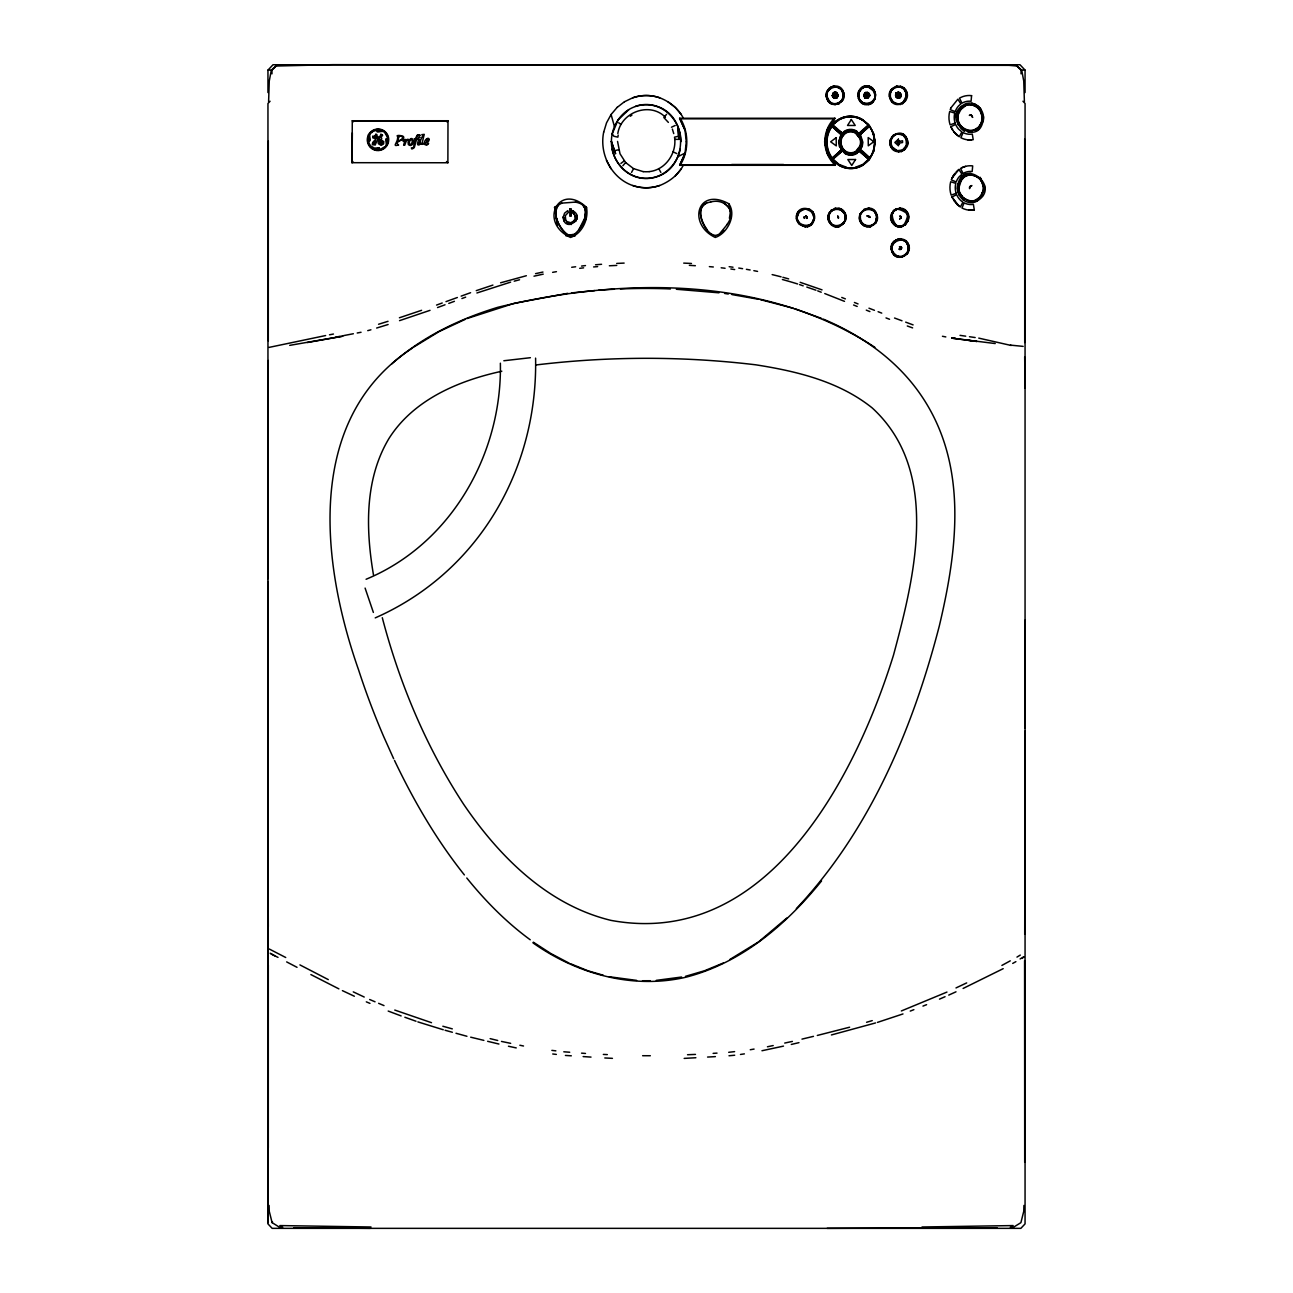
<?xml version="1.0" encoding="UTF-8"?>
<svg xmlns="http://www.w3.org/2000/svg" width="1293" height="1293" viewBox="0 0 1293 1293"><rect width="100%" height="100%" fill="white"/><g stroke="black" fill="none" stroke-linecap="round" stroke-linejoin="round"><path stroke-width="1.5" d="M267.958 1222.645L267.958 581.462M267.958 578.763L268.265 360.505M1025.042 728.007L1025.058 620.187M1025.058 731.143L1024.719 934.257M899.572 95.795C900.51 91.9 893.835 95.714 898.942 93.969L898.942 96.587L899.572 94.761M901.593 248.612C902.74 245.476 896.55 247.383 900.962 246.769L900.946 249.404L901.593 247.577M838.446 217.984C836.684 212.311 838.737 221.459 838.446 216.949L837.816 216.157M268.298 141.179L268.298 340.77M352.924 161.528L351.89 162.692L447.879 162.756L447.992 120.734L352.278 120.75L352.084 162.789L352.342 132.823M806.897 217.903C804.602 211.81 807.058 222.089 806.897 216.868L805.798 215.883M1024.702 1162.294L1024.589 960.602M268.298 965.079L268.298 1147.715M1023.927 1205.448L1023.749 1211.347L1020.904 1222.645L1013.954 1226.96L1010.253 1227.154M268.605 101.727L269.267 81.039L271.304 70.21L275.845 66.04L332.851 64.65L1009.025 65.345L1017.171 66.04L1021.712 70.21L1023.749 81.039L1024.395 101.727M1024.719 342.548L1024.702 139.208M979.512 125.841L983.246 120.992C982.163 114.867 980.029 107.367 973.306 105.299A11.589 11.362 67.7 0 0 966.194 105.299L957.176 112.362C957.176 119.215 959.115 127.829 966.566 130.157A11.605 11.362 63.8 0 0 973.694 130.157L978.3 127.264L983.246 120.992C984.894 113.267 979.771 104.491 971.738 103.23A13.059 12.801 68.1 0 0 965.709 103.715C936.132 118.633 981.807 151.766 983.488 116.645M957.418 189.069C959.212 153.899 1004.839 187.146 975.278 201.999A13.172 12.898 63.6 0 1 967.229 201.999C960.23 199.72 956.173 191.784 957.66 184.721L966.792 173.973L970.801 173.327M530.405 357.708L503.85 360.747M535.593 358.129C537.759 469.472 478.345 572.411 375.229 617.892M500.375 363.188C502.217 453.665 451.241 543.981 366.081 579.264M858.875 134.133L856.709 131.078A11.556 11.459 55.9 0 0 844.604 131.078L842.276 133.195C839.399 129.445 824.013 126.148 838.252 119.683A23.339 23.145 58.1 0 1 862.722 119.683L868.848 125.13L858.875 134.133L856.225 131.773A10.99 10.894 55.8 0 0 844.701 131.773L842.082 134.133M834.211 95.973L836.474 97.945L837.476 96.991L837.929 94.922L836.426 92.627L834.082 95.714L835.149 98.3L836.474 97.945L836.426 92.627C830.542 90.171 831.932 101.404 837.024 97.541M897.811 96.393L899.443 95.472L898.279 92.32L896.421 93.064L897.681 98.236C902.158 99.302 902.045 91.302 897.601 92.401M893.091 149.552C881.874 139.676 901.948 124.742 907.12 139.127C912.034 149.923 894.303 157.487 890.635 145.818C889.762 140.177 893.592 132.791 900.122 134.133C907.912 136.508 892.736 131.336 892.299 137.026A9.132 9.051 64.4 0 0 890.829 145.656C892.671 151.685 901.237 153.317 905.052 148.242A9.148 9.051 64.4 0 0 906.522 139.612L902.87 135.022M907.734 218.533L908.058 214.153C877.333 192.479 899.475 251.731 908.058 214.153C903.645 201.094 884.574 212.23 892.526 222.865C899.863 234.324 915.719 218.937 905.585 210.42M860.96 102.373L858.504 98.656L859.279 92.272L861.413 88.926L866.666 85.839C878.076 85.661 878.4 104.862 866.86 104.765C855.433 104.943 855.126 85.742 866.666 85.839L875.005 91.948C878.707 105.056 857.469 107.998 858.827 94.276M862.576 224.562C851.327 214.654 871.53 199.768 876.719 214.137C881.6 224.982 863.789 232.498 860.12 220.828C856.435 207.72 877.737 204.779 876.395 218.517C875.814 229.491 858.584 227.035 860.443 216.448M844.959 218.501C846.85 206.427 826.97 206.347 828.991 218.485C830.462 230.865 848.661 225.612 845.299 214.121C840.903 201.061 821.734 212.165 829.67 222.832C836.991 234.275 852.976 218.953 842.842 210.387M827.181 94.26L826.857 98.64C830.51 110.309 848.273 102.761 843.408 91.932C839.739 80.263 821.992 87.827 826.857 98.64C824.174 87.294 840.789 81.912 843.941 94.147C843.812 102.551 833.743 107.044 827.859 100.66L827.197 96.312L827.859 100.66L831.076 103.666M603.702 132.031C599.128 153.819 611.314 178.143 632.73 185.546A41.069 40.859 -3.1 0 0 659.64 185.546C669.402 181.683 678.372 174.862 683.221 165.391M611.411 141.616C611.33 126.472 620.802 111.279 635.493 106.511A32.745 32.681 -5.2 0 1 656.957 106.511C671.455 111.602 680.975 126.455 680.991 141.616M899.023 98.236L896.017 97.023L896.421 93.064L898.279 92.32L899.233 94.631M899.589 92.66L899.362 94.89L901.108 94.955L899.071 96.232M905.165 223.883L908.139 220.861L908.591 216.367M872.112 101.678L875.086 98.656L875.539 94.163M890.101 143.604L890.554 139.111M833.84 97.945L834.082 95.714L832.336 95.65L836.426 92.627L836.474 97.945L834.615 96.361M836.248 95.149L836.426 92.627L835.1 92.272M857.97 96.442L858.439 91.948L861.413 88.926M859.57 218.614L860.039 214.121L863.029 211.098M826.324 96.425L826.793 91.932L829.767 88.91M840.789 224.998L844.377 222.849L842.373 223.834L845.363 220.828L845.832 216.335M686.308 141.713L684.999 153.576L679.649 165.294L835.149 165.294L827.504 153.431L824.772 141.713M958.194 120.605L958.258 125.049L958.113 114.818L961.572 108.176M959.309 195.308L957.757 191.235L961.426 179.872M679.649 165.294L685.031 153.431M874.682 96.329L875.005 91.948L872.565 88.231L868.783 86.114L870.383 87.762M895.273 150.004L898.991 151.928L890.635 145.818L890.958 141.438M858.504 98.656L858.859 96.329M844.943 216.448L845.299 214.121M860.12 220.828L860.459 218.501M618.183 135.102L617.876 137.155L613.868 136.25L612.155 133.745M873.632 151.378L875.167 142.311L873.599 133.373L869.559 126.035L859.603 135.038L862.092 142.44M584.662 218.258L586.456 207.3C558.98 181.78 537.985 222.477 570.52 237.459C582.125 233.677 588.945 218.921 586.456 207.3L584.662 218.258L578.698 230.057L586.295 218.695M729.414 218.258L730.351 212.327L728.832 203.761C697.089 186.483 687.278 224.368 715.288 237.459C727.442 233.387 736.8 215.042 728.832 203.761M839.82 138.109L839.028 142.44L841.646 149.713L831.658 158.716L827.617 151.378L826.065 142.44L827.601 133.373L831.512 126.035L841.517 134.925L831.512 126.035M840.87 138.513L840.806 146.238L845.574 151.944A9.94 9.859 52 0 0 855.998 151.944L860.524 146.125M901.237 217.984L899.637 215.979L901.318 217.466L899.637 218.97L901.318 217.466L900.607 216.157M869.914 217.466C861.316 212.957 873.421 219.115 869.203 216.157L867.748 216.157M897.277 142.602C897.294 139.838 902.272 142.133 897.617 141.632L897.617 143.588L897.617 141.632L898.991 141.099M868.282 95.795L866.682 93.791L868.363 95.278L866.666 96.781L868.363 95.278L867.651 93.969M558.301 205.086L554.584 207.3L557.477 225.386C557.154 218.743 552.968 210.743 558.301 205.086L561.776 203.146M806.638 218.355L806.897 216.868M836.183 94.858L836.426 92.627L834.421 92.369M563.247 217.111L564.588 213.151L567.789 210.63L568.387 212.375L565.3 215.64L565.72 220.214L563.247 217.111C564.071 233.467 586.634 217.871 572.492 210.63L571.878 212.375L574.237 214.25L576.759 219.212L570.827 222.768L566.657 221.442L569.065 224.61L563.247 217.111L564.201 221.184M956.335 116.612L957.176 112.362L960.376 109.614M831.658 158.716L841.646 149.713L831.787 158.603L827.746 151.249L826.195 142.311M905.65 100.709L902.53 103.699L907.072 94.195C905.94 80.505 884.735 86.292 890.085 98.672C894.4 111.634 913.521 100.725 905.52 89.96L906.215 96.361M891.103 100.692L889.552 96.458C889.342 87.407 902.369 82.768 905.714 92.304L904.082 88.247L900.316 86.13M896.017 97.023L896.421 93.064L899.055 94.421M895.693 96.393L896.421 93.064L898.57 94.147M897.197 95.472L898.296 94.114M898.053 96.49L897.681 98.236L899.653 97.993M904.841 149.552L901.108 151.653L906.377 145.495L906.102 137.106L906.781 141.454M908.122 249.096C908.753 232.093 883.507 242.276 894.336 255.141C901.043 259.311 908.429 254.155 908.979 246.931C907.831 233.257 886.513 238.995 891.863 251.408C896.194 264.354 915.444 253.525 907.411 242.696M863.966 94.939L865.421 92.643A2.699 2.667 57.2 0 1 867.409 92.385C873.923 95.132 864.096 102.244 863.966 94.939L865.421 92.643L869.559 95.666L864.92 97.557L866.116 98.22M866.795 98.316L864.92 97.557C867.619 97.896 864.096 91.14 869.559 95.666L869.381 94.244M869.058 93.597L869.559 95.666L867.296 96.377L867.506 94.405M836.248 95.44C833.969 93.403 835.585 91.9 836.474 97.945L837.783 96.361M842.632 98.316L843.941 94.147L842.389 89.912M796.569 216.303C797.619 202.581 818.97 208.432 813.863 220.812C809.612 233.742 790.265 222.929 798.056 212.068L805.41 208.933L812.796 212.084C820.069 234.34 785.045 224.998 801.66 209.902M957.757 191.235L959.164 185.093M399.327 136.605C393.912 144.735 407.44 137.898 400.588 135.846A3.556 3.523 -69.6 0 0 400.006 135.862L399.472 136.121M422.132 143.184L424.217 134.327A30.224 29.917 -69.6 0 1 421.841 134.634L422.746 135.539M422.666 135.991C415.247 148.776 427.563 142.602 422.003 144.04A4.59 4.542 -69.6 0 1 422.148 143.184M981.629 194.5L982.89 190.895A13.803 13.512 66.5 0 0 982.793 185.109L980.142 177.254L984.668 189.101L979.431 197.538L974.809 200.415A11.685 11.443 63.7 0 1 967.649 200.415L962.929 197.522L959.81 192.738A13.754 13.496 64.8 0 1 958.921 187M611.379 141.422L615.549 153.608L611.379 141.422C611.33 156.647 620.818 171.63 635.413 176.721A32.858 32.713 -3.3 0 0 656.957 176.721C688.458 166.732 688.458 116.305 656.957 106.317A32.81 32.761 -5.2 0 0 635.461 106.317M649.183 171.63C665.507 169.997 677.128 152.978 674.526 137.155L678.534 136.25L678.001 126.407L678.857 139.353L674.736 139.353M680.263 149.099C677.742 161.431 668.934 172.292 656.973 176.527A32.939 32.794 -3.3 0 1 635.413 176.527C623.452 172.292 614.644 161.431 612.122 149.099M603.718 132.08L606.53 122.851L611.088 114.511L617.181 107.335M612.187 133.939L618.102 119.926L628.851 109.646M905.795 98.349L907.072 94.195M836.054 94.599L836.426 92.627L833.791 92.627M889.552 96.458L890.845 92.304M617.812 133.551C620.979 112.087 649.959 101.387 665.442 117.291M892.881 253.428L891.313 249.193L892.623 245.04M907.686 251.084L908.979 246.931M875.959 220.505L877.252 216.351L875.7 212.117M829.67 222.832L828.118 218.598L829.427 214.444M798.137 222.816L796.585 218.582L797.91 214.428M889.519 94.179L890.974 89.944L894.53 87.779M895.532 95.682L896.421 93.064L898.037 94.147M891.297 246.915L892.752 242.68L896.34 240.514L894.158 240.967M903.969 255.594L907.541 253.444L909.011 249.21M837.767 94.227L836.474 97.945L834.874 96.458M872.225 225.014L875.814 222.865L877.284 218.63M828.086 216.319L829.573 212.084M898.328 96.522L897.681 98.236L900.203 97.573M726.957 224.481C737.576 211.357 724.533 197.716 710.439 202.08M891.313 249.193L892.186 247.028M876.395 218.517L877.252 216.351M828.118 218.598L828.975 216.432M796.585 218.582L797.458 216.416M900.154 93.064L899.362 94.89L900.93 94.26M980.498 124.241L981.242 122.479A13.787 13.496 66.6 0 0 981.953 116.758L980.433 108.596L977.411 105.622M867.474 98.22L864.92 97.557L865.712 95.73L863.966 95.666L865.421 92.643L867.28 94.227M833.274 97.541L834.082 95.714L832.498 96.345M895.516 94.955L896.421 93.064L897.778 94.26M835.876 94.389L836.426 92.627L833.242 93.031M835.149 96.49L836.232 94.761L835.116 93.791M837.929 94.922L836.474 97.945L835.407 96.458M861.865 222.315L864.354 225.855L864.775 225.014M406.568 140.242L404.741 145.204L403.642 145.269L404.757 140.727A6.4 6.336 -69.6 0 0 404.79 139.886L404.03 139.822A8.954 8.857 -69.6 0 0 403.319 141.082L402.963 141.066A6.19 6.126 -69.6 0 1 403.788 139.596L405.695 139.531A1.939 1.923 -69.6 0 1 405.792 140.387C405.469 140.808 411.158 138.222 406.471 139.725M898.603 96.49L897.681 98.236L896.421 93.064L895.677 94.26M869.413 126.148C875.636 135.458 876.444 148.323 869.801 157.633L869.736 158.716L859.748 149.826L862.237 142.311L859.748 134.925L869.559 126.035L859.603 135.038M869.736 158.716L873.777 151.249M827.472 133.502L831.383 126.148M840.854 135.005L838.64 142.262L839.416 146.691M839.674 138.222L841.517 134.925M840.741 138.626L845.412 132.694A9.94 9.859 55.5 0 1 855.821 132.694C862.706 136.896 862.576 147.774 855.853 152.057A9.94 9.843 52 0 1 845.444 152.057M861.591 146.529L859.748 149.826M869.898 158.603L859.893 149.713L862.189 146.691L862.867 142.262L860.524 135.005M831.738 126.892C825.338 135.927 825.484 148.695 831.981 157.633M631.534 172.422L633.586 168.656L643.187 171.63M953.798 174.797L951.26 179.872L956.222 181.941L956.755 180.632A16.712 16.389 65.6 0 1 958.937 177.044L961.927 174.199L958.921 169.48L951.971 178.111L954.913 173.294M902.53 103.699L904.922 100.159M282.763 1227.154L279.062 1226.96L272.112 1222.645L272.516 1221.917M868.104 97.961L864.92 97.557L865.841 95.989M905.504 147.305L907.686 143.62L907.12 139.127M891.507 220.844L890.942 216.351L893.14 212.666M812.133 222.283L814.364 218.598L813.814 214.105M982.389 192.754L984.668 189.101L984.28 184.737M727.199 224.481L719.409 234.081M898.845 96.393L897.681 98.236L897.261 95.747M891.427 214.137L893.802 210.42M837.945 95.65L836.474 97.945L835.666 96.361M835.149 165.294L827.342 153.576L824.611 141.858L827.326 129.995L834.922 118.261L833.92 118.811C821.427 131.708 821.879 153.204 835.31 165.148L679.682 165.148L680.571 164.502C688.91 150.731 688.862 132.565 680.522 118.811L679.617 118.261L684.967 130.14M827.148 130.14L834.922 118.261L679.617 118.261L684.999 129.995L686.276 141.858M834.599 94.211L836.426 92.627L832.789 93.581M558.544 205.086C551.707 214.379 559.336 227.342 566.657 234.081M906.377 145.495L907.686 143.62M890.942 216.351L892.267 214.476M813.022 220.473L814.364 218.598M573.51 221.426L575.062 218.759L574.932 215.64M864.112 94.227L865.421 92.643L867.021 94.13M868.654 97.557L864.92 97.557L866.019 96.199M961.572 177.238L962.639 178.45L966.792 173.973L963.156 175.864M666.574 114.317L663.842 117.55L668.368 122.399M675.334 175.896L681.411 168.737M622.854 165.763L625.618 162.53L620.01 153.77L617.553 141.422M957.66 184.721L960.44 181.473M821.556 880.921C786.257 924.705 741.18 963.107 685.646 977.282C632.455 989.468 576.888 973.952 532.991 942.872M835.116 94.082L836.426 92.627L834.842 94.114M267.958 92.546L267.958 70.113L273.001 64.763L1020.015 64.763L1025.058 70.113L1025.058 92.546M270.059 101.242L267.958 103.472L267.958 1223.889L272.16 1228.35L1020.856 1228.35L1025.058 1223.889L1025.058 103.472L1022.957 101.242M901.108 151.653L904.243 148.84M796.359 908.623C869.882 830.559 912.793 728.557 939.332 625.877C955.317 558.382 966.13 483.178 934.5 418.366A183.654 183.654 0 0 0 913.505 384.991C890.069 355.381 857.905 333.723 823.334 319.129M900.607 93.613L899.362 94.89L898.958 92.401M864.467 97.007L865.712 95.73L864.144 96.361M832.821 96.991L834.082 95.714L834.486 98.203M574.642 234.081C582.254 227.584 589.818 214.396 582.998 205.086L579.523 203.146M723.708 230.057L719.651 234.081L715.288 235.633M267.958 70.113L271.966 70.113L277.462 64.763M786.871 918.014L758.555 941.902L729.769 959.535M859.263 151.346L869.187 159.508L863.013 165.068A23.355 23.129 49.8 0 1 838.51 165.068L832.385 159.621L842.357 150.618L845.024 152.978A11.023 10.91 51.9 0 0 856.58 152.978L859.182 150.618L869.187 159.508L863.158 164.954A23.387 23.161 49.9 0 1 838.656 164.954L832.514 159.508L842.357 150.618L844.814 153.447A11.572 11.459 51.6 0 0 856.92 153.463L859.182 150.618L856.419 153.107A11.007 10.894 51.8 0 1 852.669 154.562M832.094 125.243L838.123 119.796A23.306 23.112 58.1 0 1 862.56 119.796L868.848 125.13L862.512 120.152A22.805 22.627 58 0 0 838.607 120.152C821.895 129.542 822.995 156.809 839.965 165.375A23.145 22.951 52.3 0 0 861.267 165.617C879.175 156.889 879.014 128.363 861.348 119.457A23.145 22.951 52.3 0 0 840.046 119.215M842.519 135.28L845.266 132.807A9.924 9.843 55.5 0 1 855.675 132.807L860.298 138.626M859.085 133.195L868.056 125.082M868.395 159.443L862.932 164.373L855.158 167.411M859.037 134.019L856.37 131.644A11.007 10.91 55.7 0 0 844.83 131.644L842.212 134.019L832.223 125.13L838.607 120.152M832.385 159.621L842.228 150.731M446.78 121.817L448.186 120.831L352.278 120.75L353.28 121.833M866.779 96.506L864.92 97.557L866.245 96.377M905.084 136.977L906.296 139.45M873.373 100.143L875.086 98.656M959.422 126.859L960.618 125.825L964.239 130.932L960.844 128.46M956.141 171.888L958.921 169.48M826.793 91.932L828.506 90.445M858.439 91.948L860.152 90.462M906.425 222.348L908.139 220.861M860.039 214.121L861.768 212.634M843.634 222.299L845.363 220.828M391.714 363.947C421.874 337.117 458.773 319.258 497.142 307.508L497.773 307.314C621.383 277.155 764.906 275.247 874.876 347.316M617.197 107.4L624.519 101.662M620.899 163.435L624.228 160.882M412.661 347.914C303.92 418.625 321.424 564.265 358.597 669.936A772.115 772.115 0 0 0 383.698 736.59L393.654 758.732M903.662 101.694C898.425 107.06 889.18 101.29 890.408 94.292M864.872 93.048L866.746 94.098M976.053 130.949L979.367 128.476M978.025 198.75L982.971 195.324L979.431 197.538M864.92 97.557L866.504 96.474M414.083 346.863L439.103 331.59L465.27 319.323M1020.112 958.937L1023.959 956.723L1022.23 958.372M862.981 87.762L866.666 85.839L862.56 86.922M964.045 177.238C969.605 172.874 978.332 175.298 981.419 181.489M834.001 95.423L832.336 95.65L834.373 94.389M706.528 203.146C695.634 208.302 702.067 222.897 707.368 230.057M895.079 134.925L891.524 137.09L893.511 136.088M838.915 102.826L842.486 100.66L841.759 100.127M1016.961 957.095L1020.29 955.074M899.249 96.005L901.108 94.955L899.427 95.181M900.962 96.393L897.681 98.236L897.39 96.005M834.001 95.132L832.336 95.65L834.195 94.599M801.773 224.982L805.539 226.905L803.599 225.709L807.672 226.631L811.454 224.529L810.856 223.818M1012.71 963.414L1015.894 961.653M1001.897 965.418L1010.269 960.844M962.121 167.589L960.505 168.446L963.107 173.44A14.95 14.659 67.9 0 1 972.174 171.533L972.692 165.908A19.912 19.524 68.8 0 0 965.515 166.361L962.121 167.589L965.515 166.361M678.001 156.631L685.161 153.01M890.974 89.944L892.962 88.942M1003.19 968.667L963.107 988.466M840.482 101.662L842.486 100.66M873.809 223.851L875.814 222.865M892.752 242.68L894.756 241.678M905.553 254.43L907.541 253.444M798.056 212.068L800.076 211.082M950.84 126.73L955.64 124.435L956.254 125.728A16.583 16.259 64.6 0 0 958.695 129.203L961.879 131.902L959.228 136.767L953.733 131.692L950.84 126.73L952.634 130.124M957.321 204.747L951.874 196.989L956.675 194.693L957.305 195.986A16.599 16.276 64.7 0 0 959.745 199.478A15.904 15.581 64.4 0 0 962.946 202.161L960.279 207.025L953.668 200.383M624.535 101.727L632.81 97.751A40.891 40.826 -5.5 0 1 659.624 97.751C669.435 101.517 678.275 108.434 683.157 117.841M671.471 127.231L675.221 125.453M955.996 987.933L966.679 982.906M955.996 991.812L948.739 995.093M899.378 95.747L901.108 94.955L899.443 95.472M832.336 95.65L834.066 94.858M946.961 992.07L901.35 1010.964M939.494 999.133L945.054 996.709M723.223 963.043L704.604 970.72L685.5 976.328M900.655 97.04L897.681 98.236L897.584 96.232M902.676 150.004L897.067 150.731M910.24 1011.094L913.876 1009.671M922.96 1006.099L926.596 1004.677M467.064 318.547L514.339 303.289L567.772 293.317M574.884 234.081L565.898 235.779L575.159 235.779C564.879 237.12 559.109 226.598 556.394 218.258M437.535 307.556L445.034 304.792M448.784 303.402L454.409 301.317M461.908 298.538L465.658 297.148M436.549 305.067L442.222 302.998M446.004 301.625L457.35 297.503M461.132 296.129L470.587 292.703M476.907 292.978L510.622 282.133M399.408 317.771L421.599 310.304M399.537 320.648L430.036 310.336M476.26 290.65L492.908 285.09M877.446 1022.391L902.983 1013.938M378.558 324.252L388.029 321.31M376.651 328.034L388.11 324.511M572.266 222.315L575.983 221.168M500.601 282.795L526.348 275.732M901.803 225.774L905.763 224.578L903.597 225.047M831.593 211.082L830.995 210.387L834.971 209.191M807.462 225.725L811.454 224.529L809.273 224.998M966.194 105.299L960.505 106.963L964.513 105.994M866.585 1022.278L872.242 1020.613M875.539 1022.941L831.415 1034.95M867.522 96.199L869.559 95.666L868.605 93.048M514.194 281.179L519.544 279.773M367.745 330.636L370.929 329.796M849.63 1027.208L817.321 1035.451M501.813 371.236C458.562 380.659 413.615 399.585 389.015 438.408C364.416 479.347 365.757 529.597 373.515 575.126M561.534 203.146L575.627 202.08M710.681 202.08C693.193 204.019 701.469 227.503 711.425 234.081M801.967 1039.119L813.475 1036.356M791.316 1044.437L798.961 1042.643M614.644 150.635L618.668 149.746M533.993 276.185L543.222 274.148M535.561 273.647L542.963 272.047M767.444 1046.78L773.198 1045.536M784.706 1043.063L792.383 1041.415M761.965 1050.74L783.493 1046.118M870.545 102.842L872.71 102.389M829.185 88.199L831.351 87.746M830.995 210.387L833.177 209.919M325.626 335.55L268.896 347.429M336.083 337.069L339.93 336.325M343.76 335.582L353.361 333.739M357.207 332.996L361.054 332.269M329.505 334.79L333.449 334.047M307.249 342.548L343.017 336.148L289.713 345.36M681.605 977.023L656.246 980.369M552.628 272.338L556.443 271.675M867.7 95.989L869.559 95.666L868.039 92.643M750.263 1049.738L754.078 1049.076M740.469 1054.458L744.38 1053.876M864.775 87.035L868.589 87.035M863.966 95.666L865.647 95.456M971.415 139.903L973.209 139.676L972.288 134.068A14.853 14.546 62.8 0 1 963.107 132.597L960.877 137.721L962.542 138.48A20.009 19.573 62.9 0 0 967.81 139.838L971.415 139.903L967.81 139.838M579.7 268.33L583.628 267.845M571.7 267.263L575.644 266.778M581.543 266.067L585.487 265.582M728.702 1052.308L734.602 1051.629M571.587 292.897L594.732 290.586M536.191 364.933C608.971 356.189 682.914 356.076 755.71 364.804C796.73 371.204 839.205 381.419 872.242 407.958C941.029 471.137 914.636 576.452 893.511 655.082C855.077 778.709 766.587 949.094 610.942 920.374C547.586 905.035 499.227 856.58 463.621 804.246C426.221 747.192 399.569 683.577 382.292 617.698M728.993 1055.767L734.683 1055.233M593.616 266.94L597.641 266.617M595.54 264.774L601.568 264.289M598.643 290.279L606.482 289.664A644.237 644.237 0 0 1 614.434 289.228M970.704 210.226L974.308 209.951L973.387 204.342A14.95 14.643 63.9 0 1 964.174 202.872L961.944 207.979L963.608 208.755A20.155 19.718 62.9 0 0 968.893 210.096L974.308 209.951L968.893 210.096M713.122 1053.375L717.017 1053.116M650.347 980.724L642.492 980.74M684.175 1058.401L695.876 1057.739M707.578 1057.06L715.385 1056.623M1013.162 1225.57L922.006 1226.992M609.359 265.776L616.761 265.421M616.713 263.433L624.131 263.093M687.537 1054.732L695.472 1054.409M867.829 95.73L869.559 95.666L867.409 92.385M835.213 103.796L839.335 103.666L837.121 103.553M997 1227.704L827.132 1228.35M650.331 1055.735L642.621 1055.718M1015.555 64.763L1021.05 70.113L1025.058 70.113M897.504 93.969L898.942 93.969M680.522 118.811L833.92 118.811M731.66 164.502L783.574 164.502M834.922 226.647L839.189 226.647L837.056 225.984M968.134 132.225L972.191 132.225M866.375 226.663L870.658 226.663L868.508 226M371.01 1226.992L279.838 1225.57M370.315 1228.35L293.931 1227.687M683.722 263.109L691.464 263.465M612.429 1058.353L604.801 1057.965M603.33 1054.425L607.322 1054.603M670.404 288.969L666.445 288.775A644.237 644.237 0 0 0 620.414 288.953M676.352 289.26L718.956 292.816M833.145 87.019L830.93 86.906L835.052 86.776L832.918 86.098L836.975 87.019M868.751 103.569L870.965 103.682L866.843 103.812L868.977 104.491L864.936 103.569M895.92 239.674L898.134 239.787M636.609 980.385L609.197 976.732M689.347 265.34L695.375 265.712M565.413 1055.444L571.328 1055.815M583.143 1056.575L591.014 1057.092M563.796 1051.791L569.712 1052.243M581.543 1053.149L585.487 1053.456M1010.496 345.134L1023.151 346.379M552.725 1053.989L556.346 1054.409M995.222 343.55L951.907 338.168L976.975 341.465L967.827 340.269M551.869 1050.385L555.845 1050.853M867.878 95.456L869.559 95.666L867.684 94.615M960.036 335.356L965.709 336.18M969.491 336.73L975.164 337.538M951.664 337.78L955.559 338.346M724.63 293.463L728.282 294.028M731.935 294.578L758.441 299.265M977.993 108.192L980.433 108.596L981.096 112.976M978.753 338.119L1011.255 345.49M899.976 246.591L900.962 246.769M942.452 336.277L945.813 336.923M501.49 1041.431L510.67 1043.338M519.851 1045.245L523.52 1046.005M892.687 251.068L894.336 255.141L902.401 257.242L900.251 256.58M508.456 1046.247L516.23 1047.912M835.116 225.725L839.189 226.647M838.834 209.191L834.761 208.27L836.894 208.949M897.972 225.758L902.029 226.679L899.88 226.016M866.585 225.742L870.658 226.663M900.122 87.051L896.097 86.13L898.215 86.809M896.518 103.585L900.542 104.507L898.425 103.844M760.397 299.653L793.304 308.219M470.684 1037.18L483.857 1040.38M487.623 1041.301L498.92 1044.033M490.144 1038.635L497.708 1040.493M575.385 202.08L579.781 203.146M445.083 1030.262L452.372 1032.267M456.009 1033.269L466.935 1036.275M442.836 1026.238L452.308 1028.872M603.33 975.245L587.992 970.817L570.892 963.883M867.878 95.165L869.559 95.666L867.813 94.874M417.865 1021.89L443.257 1029.761M805.523 225.968L807.672 226.631M900.057 239.544L897.908 238.866L901.964 239.787L900.041 238.607L903.791 240.53M431.506 1022.682L394.769 1010.059M971.738 103.23L975.633 104.523M800.157 282.31L822.041 289.874M795.017 308.785L821.508 318.401M799.527 284.573L803.179 285.834M806.832 287.078L815.948 290.214M907.282 325.981L912.616 327.889M401.137 1015.926L388.191 1011.061M404.854 1017.252L416.007 1021.228M894.546 318.03L901.981 320.777M905.698 322.151L913.117 324.899M711.166 234.081L715.53 235.633M817.709 290.877L821.233 292.218M824.756 293.559L844.491 301.35M886.012 317.916L889.552 319.274M846.834 167.411L838.979 164.373L833.435 159.443M868.961 308.187L874.44 310.304M878.092 311.71L881.745 313.116M841.759 297.438L845.38 298.877M854.431 302.481L858.051 303.92M853.574 305.003L857.194 306.457M866.278 310.126L869.898 311.581M366.307 1001.849L369.96 1003.384M369.653 999.505L375.035 1001.784M378.623 1003.32L384.005 1005.598M342.403 990.632L354.363 996.24M673.087 151.831L676.837 153.608M353.28 991.876L364.222 997.032M271.11 953.975L278.011 957.386M447.879 162.756L446.489 161.496M809.159 209.919L812.796 212.084L813.459 216.432M827.859 100.66L831.48 102.826M328.293 979.609L299.911 964.901M338.879 988.87L310.87 974.566M903.419 209.967L899.669 208.044L901.593 209.24M872.064 209.951L868.314 208.028L870.254 209.207M285.721 957.499L269.235 948.997M286.658 961.911L297.034 967.326M569.179 963.188L550.947 953.587L533.33 942.177M633.586 168.656L625.618 162.53M894.336 255.141L898.134 257.242M270.172 953.2L274.682 955.786M724.29 203.146L729.608 208.108M833.29 103.553L835.213 104.749M896.518 255.594L893.608 252.895M530.227 939.785C506.306 922.281 485.36 901.011 466.773 877.995M667.915 101.727L675.253 107.4L681.33 114.56M618.668 122.754L620.882 124.451M905.019 211.131L908.058 214.153M868.783 86.114L875.005 91.948M890.635 145.818L893.673 148.84M894.546 223.867L897.762 226.679L896.162 225.03M833.145 125.082L842.276 133.195M860.669 149.535L869.801 157.633M859.037 150.731L869.041 159.621M891.847 218.517L892.526 222.865L895.758 225.871M809.563 209.078L812.796 212.084M958.76 205.959L951.874 196.989M957.709 135.684L953.733 131.692L956.287 134.472M839.028 208.286L840.644 209.935M863.126 102.842L864.742 104.491M569.34 222.768L571.086 224.61M810.759 211.082L812.974 214.428M904.938 137.106L902.902 134.1L905.375 137.64M829.88 101.662L827.682 98.3M897.035 97.977L896.421 93.064L897.552 94.421M464.381 874.925C436.404 839.868 413.76 800.836 394.494 760.429M380.32 142.569C381.871 144.541 382.098 138.173 382.744 143.442L380.271 144.218L379.35 140.678C384.781 137.85 378.865 139.353 382.615 135.248L380.869 134.1C380.74 136.379 375.843 141.47 378.009 136.541C371.705 141.697 379.738 135.07 375.827 134.052C373.661 140.662 372.837 132.678 372.772 137.801C379.883 139.919 371.883 139.789 372.352 144.703L375.229 144.994L377.249 139.967C382.922 136.25 376.732 140.662 378.396 143.717L381.16 145.382L383.617 143.911L383.746 141.454L381.096 140.468A1.632 1.616 -69.6 0 0 380.32 142.569M841.662 90.445L842.567 92.272A9.132 9.035 51.8 0 1 841.21 100.967C837.363 106.026 828.813 104.361 826.97 98.349A9.132 9.035 51.8 0 1 828.457 89.734C833.339 83.625 841.872 87.714 843.941 94.147M866.472 94.13L865.421 92.643L865.631 95.165M843.553 212.634L841.048 209.094L842.244 211.098M860.249 100.143L862.722 103.682L861.542 101.678M582.755 205.086L584.84 208.108L585.584 212.327M961.863 127.247L964.239 130.932M897.197 95.181L896.421 93.064L897.374 94.631M863.158 223.851L864.354 225.855M842.777 149.471L840.288 142.311M839.755 146.642L841.501 149.826M658.8 168.656L660.852 172.422M606.449 160.38L610.975 168.737M960.634 194.483L963.527 200.092L961.685 196.1M906.312 212.666L907.718 216.481M895.548 209.127L895.968 209.951M864.193 209.094L864.613 209.935M892.38 147.305L890.974 143.491M873.276 90.478L874.666 94.276M866.229 94.227L865.421 92.643L865.696 94.874M574.237 214.25L572.492 210.63L576.759 219.212L576.597 215.026M982.793 185.109L984.668 189.101M976.474 199.72L977.169 201.207M896.421 93.064L897.261 94.89M907.605 245.04L905.973 240.983L906.684 243.229M875.894 214.46L874.246 210.403L874.973 212.65M890.909 98.333L892.542 102.406L891.831 100.159M829.476 220.473L831.108 224.546L830.397 222.299M797.959 220.473L799.575 224.529L798.864 222.283M834.389 96.183L835.149 98.3M365.095 588.089L373.37 612.429M866.003 94.405L865.421 92.643L865.825 94.615M835.892 96.183L836.474 97.945L836.07 95.973M904.082 88.247L904.793 90.494M981.953 116.758L983.246 120.992M672.36 129.074L673.75 133.599M898.279 92.32L898.829 94.26M611.088 114.511L614.45 126.601M272.112 1222.645L269.267 1211.347L269.089 1205.448M842.567 92.272L843.068 96.312M873.438 133.502L875.005 142.44M554.584 207.3L555.473 212.327M957.176 112.362L957.871 116.742M678.534 136.25L678.857 139.353M892.332 220.521L892.526 222.865M1024.686 357.078L1025.042 388.062M268.298 926.628L267.958 848.127M267.942 728.007L267.958 843.586M1021.05 70.113L1021.05 73.846M271.966 70.113L271.966 73.846M848.661 154.562A11.007 10.894 51.8 0 1 844.895 153.107M630.273 116.257A38.758 38.661 -5 0 1 631.905 115.125M649.183 171.63A36.398 36.22 -3.2 0 1 643.187 171.63M729.171 266.697A417.639 417.639 0 0 1 733.018 267.215M738.756 268.055A417.639 417.639 0 0 1 742.586 268.669M746.4 269.316A417.639 417.639 0 0 1 750.134 269.978M753.851 270.673A417.639 417.639 0 0 1 757.553 271.401M772.147 274.601A417.639 417.639 0 0 1 781.101 276.831M782.895 277.316A417.639 417.639 0 0 1 788.665 278.9M632.827 97.799A40.859 40.794 -5.6 0 1 659.624 97.799M659.64 185.481A41.085 40.875 -3.1 0 1 632.713 185.481M709.372 266.633A408.814 408.814 0 0 1 713.316 266.988M721.171 267.796A408.814 408.814 0 0 1 725.082 268.265M730.868 269.009A408.814 408.814 0 0 1 734.683 269.558M782.394 279.514A408.814 408.814 0 0 1 797.636 283.975M376.473 129.623A10.312 10.199 -69.6 0 0 367.842 138.868A10.376 10.263 -69.6 0 0 368.214 142.844A10.312 10.199 -69.6 0 0 376.522 149.988L378.526 150.069A10.312 10.199 -69.6 0 0 388.207 139.676A10.263 10.15 -69.6 0 0 387.447 135.797A10.392 10.279 -69.6 0 0 383.924 131.353A10.247 10.15 -69.6 0 0 380.449 129.753A10.392 10.279 -69.6 0 0 376.392 129.591M368.505 134.86A10.813 10.7 -69.6 0 0 367.745 136.767A10.877 10.764 -69.6 0 0 367.325 140.953A10.813 10.7 -69.6 0 0 376.473 150.489L378.558 150.57A10.813 10.7 -69.6 0 0 388.724 139.676A10.764 10.651 -69.6 0 0 386.979 133.809A10.894 10.78 -69.6 0 0 382.486 129.93A10.813 10.7 -69.6 0 0 372.578 130.528A10.894 10.78 -69.6 0 0 368.376 134.86M569.857 208.803L569.825 216.19L571.247 216.19L571.28 208.803L569.857 208.803M373.144 143.604C376.069 146.432 376.651 136.622 373.144 143.604M412.386 140.177L412.241 141.503A11.621 11.508 -69.6 0 1 411.627 143.62L409.849 145.042L409.331 142.65A10.247 10.15 -69.6 0 1 409.816 140.872L411.287 138.965L412.386 140.177M418.77 143.668C419.255 145.77 421.89 139.967 419.401 144.816C414.536 146.384 421.421 137.478 416.605 139.24L414.261 147.709L411.643 148.921L411.416 147.822L412.887 148.614L413.534 147.143L415.312 139.256L414.116 138.852L415.247 138.804L417.51 134.779L420.225 135.28L417.849 135.183C413.792 140.759 423.716 136.783 418.77 143.668M413.615 141.066L413.55 141.858A5.398 5.334 -69.6 0 1 412.564 144.153L411.804 144.929A2.925 2.893 -69.6 0 1 410.237 145.479L408.378 144.687L408.071 142.117A5.463 5.414 -69.6 0 1 408.927 140.177L410.932 138.642A2.376 2.344 -69.6 0 1 412.014 138.61L413.615 141.066M418.803 137.203L420.096 137.446L418.835 137.074M379.35 147.806L375.633 149.18A10.296 10.199 -69.6 0 0 381.241 148.84L384.037 147.16C389.161 146.012 383.391 137.575 386.979 138.836L387.286 142.101A10.118 10.005 -69.6 0 0 387.011 136.46L385.362 133.664C384.231 128.476 375.827 134.343 377.12 130.738C386.3 130.706 373.952 129.09 371.964 132.403C366.824 133.535 372.594 141.955 369.006 140.727L368.909 136.816L368.974 143.135L370.638 145.931L374.501 148.113L379.35 147.806M971.593 95.634L971.075 101.274A14.789 14.498 68.2 0 0 963.237 102.535L962.04 103.165L959.454 98.171L961.055 97.331A19.864 19.476 68.9 0 1 971.593 95.634M424.379 142.537L424.702 144.477L426.27 145.123A2.473 2.441 -69.6 0 0 427.369 144.768C430.666 140.743 426.658 146.254 425.688 143.782A5.043 4.994 -69.6 0 1 425.833 142.408C430.197 142.715 430.197 135.846 426.205 139.208A6.206 6.142 -69.6 0 0 425.009 140.743L424.379 142.537M376.489 135.005L374.873 136.783A4.574 4.525 -69.6 0 1 375.406 135.555L376.489 135.005M428.533 139.24C426.221 145.042 425.639 137.608 428.533 139.24M381.758 135.07L380.498 136.848L381.758 135.07M398.519 145.01C391.585 146.917 397.662 143.119 397.694 137.43A16.098 15.936 -69.6 0 0 397.872 136.799C394.64 134.65 401.994 135.426 403.448 136.492C405.921 140.646 393.056 141.05 398.519 145.01M958.436 112.895C952.424 127.894 976.829 138.626 981.71 122.14C987.723 107.141 963.301 96.409 958.436 112.895M959.568 183.428C953.523 198.492 978.025 209.094 982.842 192.56C988.87 177.497 964.368 166.894 959.568 183.428M969.556 187.049L969.588 188.633L969.912 186.354L971.9 185.562L969.556 187.049M860.621 142.262L860.055 145.867L855.772 151.378A9.407 9.326 52 0 1 845.913 151.378C839.513 147.45 839.351 137.171 845.751 133.163A9.407 9.326 55.6 0 1 855.61 133.163L859.99 138.674L860.621 142.262M804.165 216.868L804.408 218.355L804.165 216.868M950.937 107.836L950.226 109.614L955.188 111.683A16.954 16.631 64.8 0 1 957.062 107.901A16.453 16.13 65.6 0 1 958.792 105.735L960.861 103.941L957.871 99.205L950.937 107.836M851.311 119.538L847.529 125.469L855.223 125.469L851.311 119.538M855.546 159.524L851.764 165.456L847.836 159.524L855.546 159.524M898.409 139.159L894.853 142.472L898.49 145.786L898.457 143.216L902.562 142.537L902.546 140.775L898.441 141.535L898.409 139.159M895.645 209.951L893.447 211.907A9.132 8.986 63.4 0 0 891.992 220.521C893.819 226.517 902.352 228.231 906.151 223.156A9.132 8.986 63.4 0 0 907.605 214.525C906.021 209.741 900.025 207.268 895.645 209.951M896.017 240.579L893.802 242.534A9.132 9.019 59.9 0 0 892.332 251.149C894.174 257.162 902.708 258.842 906.538 253.767A9.132 9.019 59.8 0 0 908.009 245.153C906.409 240.353 900.413 237.896 896.017 240.579M894.013 87.779L891.798 89.734A9.132 9.019 55.6 0 0 890.327 98.349C892.17 104.345 900.704 106.026 904.534 100.967A9.132 9.019 55.7 0 0 906.005 92.369C904.421 87.568 898.409 85.112 894.013 87.779M864.274 209.951L862.043 211.907A9.132 9.035 57.8 0 0 860.572 220.521C862.415 226.55 870.965 228.214 874.795 223.156A9.132 9.035 57.8 0 0 876.266 214.525C874.682 209.725 868.67 207.284 864.274 209.951M862.738 87.779L860.508 89.734A9.132 9.035 51.9 0 0 859.021 98.349C860.863 104.361 869.413 106.026 873.26 100.967A9.132 9.035 51.9 0 0 874.747 92.369C873.163 87.552 867.134 85.112 862.738 87.779M832.918 209.951L830.688 211.907A9.132 9.051 52.1 0 0 829.185 220.521C831.027 226.566 839.593 228.198 843.44 223.156A9.132 9.051 52.2 0 0 844.943 214.525C843.359 209.708 837.314 207.284 832.918 209.951M801.401 209.87L799.155 211.826A9.132 9.083 44 0 0 797.636 220.44C799.494 226.485 808.06 228.101 811.923 223.059A9.132 9.083 44.1 0 0 813.442 214.444C811.859 209.611 805.798 207.203 801.401 209.87M873.809 141.664L868.298 145.786L868.185 137.591L873.809 141.664M836.183 137.672L830.656 141.794L836.28 145.867L836.183 137.672M899.443 143.911L898.473 144.089L899.443 143.911M835.585 96.587L834.615 96.781L835.585 96.587M955.107 123.045L950.145 124.871A23.597 23.161 64.4 0 1 949.676 111.505L954.751 113.089A17.569 17.229 65.5 0 0 955.123 123.045M956.157 193.303L951.163 195.13A23.533 23.112 63.8 0 1 950.678 181.763L955.802 183.364A17.52 17.181 64.9 0 0 956.157 193.303M971.479 115.352L969.346 115.336A2.053 2.004 66.7 0 1 971.479 115.352L972.578 117.356L971.479 115.352M899.976 249.581L899.12 249.064L899.976 249.581M833.759 96.264L833.419 95.278L833.759 96.264"/></g></svg>
